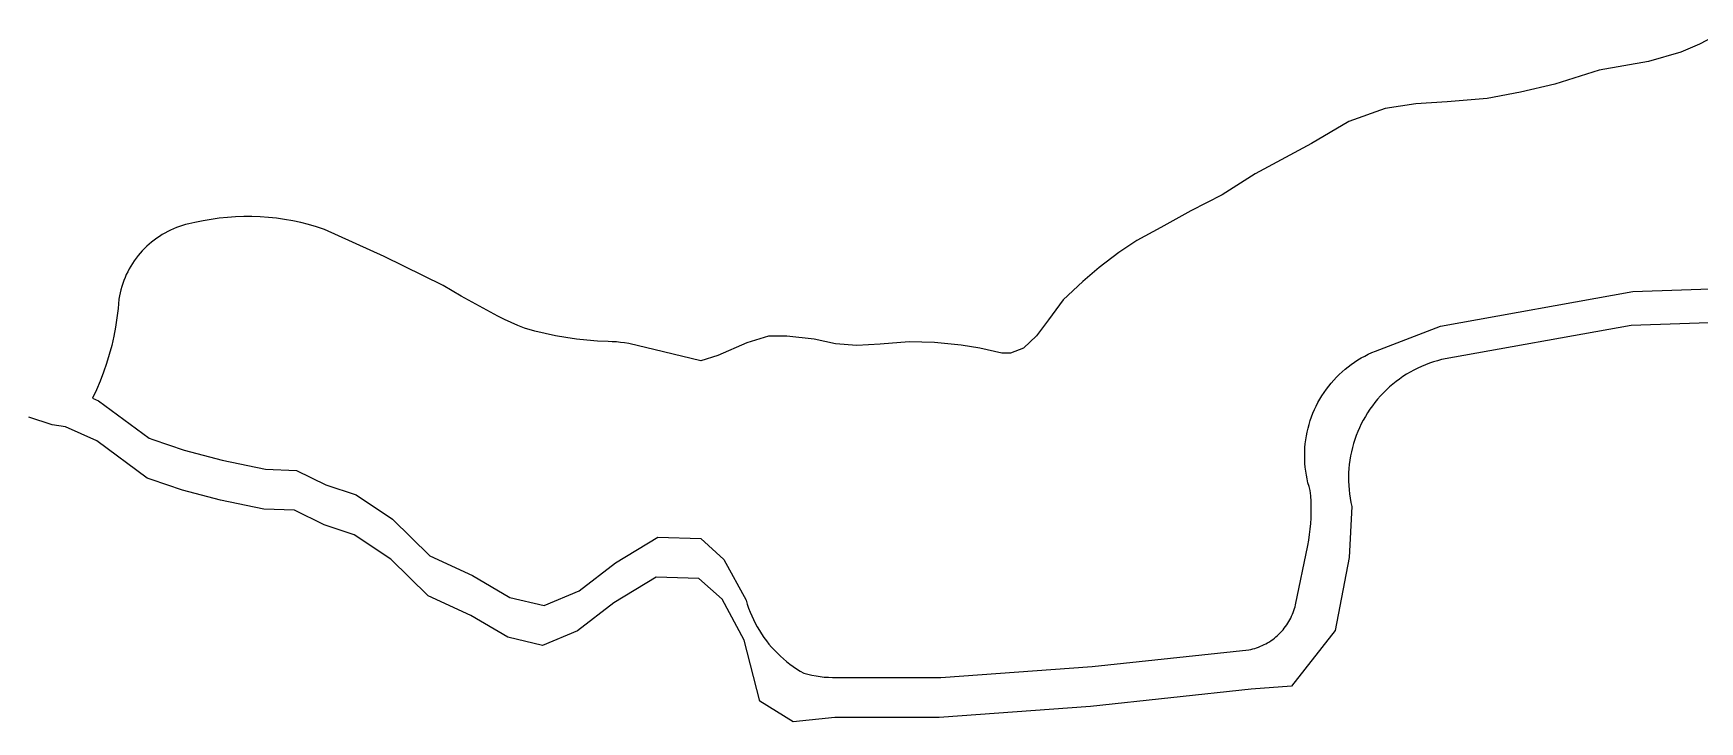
# Model space of a CAD drawing. Header units: millimetres. Extents: x 617751 to 636088, y 68402 to 77988.
# Drawn here: x 622784 to 623363, y 72884 to 73124 of the extents above; entities that cross this region are included whole.
import ezdxf

# ---------------------------------------------------------------- set-up
doc = ezdxf.new("R2010")
doc.units = ezdxf.units.MM
doc.header["$LTSCALE"] = 3
doc.header["$MEASUREMENT"] = 0
doc.layers.add('ALINHAMENTO PREDIAL', color=120, linetype='Continuous')

msp = doc.modelspace()

# ---------------------------------------------------------------- linework, layer by layer
at = {"layer": 'ALINHAMENTO PREDIAL'}
for points in [[(623370.59, 73123.61), (623363.29, 73119.84), (623356.83, 73117.03), (623345.51, 73113.81), (623328.33, 73110.79), (623312.93, 73105.94), (623300.99, 73103.14), (623289.46, 73100.9), (623275.51, 73099.76), (623264.6, 73099.06), (623253.94, 73097.5), (623241.35, 73092.93), (623228.37, 73085.33), (623208.73, 73074.8), (623197.23, 73067.48), (623186.42, 73061.82), (623175.94, 73056.12), (623167.65, 73051.53), (623161.35, 73047.44), (623154.46, 73042.15), (623148.86, 73037.33), (623142.01, 73030.88), (623136.83, 73023.93), (623132.69, 73018.36), (623128.18, 73014.15), (623123.69, 73012.43), (623120.68, 73012.41), (623113, 73014.15), (623106.53, 73015.21), (623097.24, 73016.05), (623088.48, 73016.29), (623078.37, 73015.51), (623070.27, 73015), (623062.76, 73015.58), (623055.42, 73017.27), (623045.88, 73018.32), (623039.54, 73018.24), (623032, 73016.02), (623021.93, 73011.58), (623016, 73009.76), (623003.03, 73012.8), (622990.91, 73015.73), (622989.49, 73015.95), (622988.06, 73016.13), (622986.63, 73016.27), (622985.2, 73016.36), (622983.76, 73016.41), (622980.07, 73016.57), (622976.39, 73016.86), (622972.71, 73017.26), (622969.06, 73017.78), (622965.41, 73018.42), (622961.8, 73019.17), (622958.21, 73020.04), (622954.64, 73021.02), (622952.29, 73021.98), (622949.97, 73023.02), (622947.69, 73024.12), (622945.44, 73025.3), (622939.01, 73028.67), (622932.67, 73032.2), (622926.43, 73035.9), (622905.91, 73046.02), (622885.06, 73055.44), (622882.34, 73056.32), (622879.6, 73057.11), (622876.84, 73057.81), (622874.05, 73058.4), (622871.24, 73058.9), (622868.41, 73059.3), (622865.58, 73059.6), (622862.73, 73059.8), (622859.88, 73059.91), (622857.03, 73059.91), (622854.18, 73059.81), (622851.33, 73059.61), (622848.49, 73059.32), (622845.67, 73058.92), (622842.86, 73058.43), (622840.07, 73057.83), (622838.97, 73057.63), (622837.88, 73057.39), (622836.8, 73057.12), (622835.73, 73056.81), (622834.68, 73056.45), (622833.63, 73056.07), (622832.6, 73055.64), (622831.58, 73055.19), (622830.58, 73054.69), (622829.6, 73054.16), (622828.64, 73053.6), (622827.7, 73053.01), (622826.78, 73052.38), (622825.88, 73051.72), (622825, 73051.03), (622824.15, 73050.31), (622823.33, 73049.56), (622822.53, 73048.79), (622821.76, 73047.98), (622821.01, 73047.15), (622820.3, 73046.29), (622819.62, 73045.41), (622818.96, 73044.51), (622818.34, 73043.58), (622817.75, 73042.64), (622817.2, 73041.67), (622816.68, 73040.69), (622816.19, 73039.68), (622815.74, 73038.66), (622815.33, 73037.63), (622814.95, 73036.58), (622814.61, 73035.52), (622814.3, 73034.45), (622814.03, 73033.37), (622813.8, 73032.28), (622813.61, 73031.18), (622813.33, 73027.93), (622812.94, 73024.69), (622812.44, 73021.47), (622811.82, 73018.27), (622811.1, 73015.09), (622810.27, 73011.94), (622809.32, 73008.82), (622808.27, 73005.74), (622807.12, 73002.69), (622805.86, 72999.68), (622804.49, 72996.72), (622806.57, 72995.79), (622824.11, 72982.8), (622825.44, 72982.35), (622836.35, 72978.65), (622849.55, 72975.12), (622864.63, 72972.06), (622875.34, 72971.63), (622885.61, 72966.61), (622896.1, 72963.11), (622908.77, 72954.6), (622921.75, 72941.87), (622936.61, 72935.11), (622949.51, 72927.47), (622961.52, 72924.63), (622973.72, 72929.69), (622986.33, 72939.43), (623001.06, 72948.39), (623015.96, 72947.92), (623024.03, 72940.67), (623031.69, 72926.47), (623032.11, 72925.09), (623032.58, 72923.72), (623033.1, 72922.37), (623033.66, 72921.04), (623034.26, 72919.73), (623034.91, 72918.44), (623035.6, 72917.17), (623036.34, 72915.93), (623037.11, 72914.72), (623037.93, 72913.53), (623038.79, 72912.36), (623039.68, 72911.23), (623040.61, 72910.13), (623041.58, 72909.06), (623042.59, 72908.03), (623043.63, 72907.03), (623044.7, 72906.06), (623045.81, 72905.13), (623046.94, 72904.24), (623048.11, 72903.39), (623049.3, 72902.58), (623050.52, 72901.81), (623051.77, 72901.08), (623053.18, 72900.72), (623054.6, 72900.4), (623056.03, 72900.14), (623057.46, 72899.93), (623058.91, 72899.76), (623060.36, 72899.65), (623061.81, 72899.58), (623063.27, 72899.57), (623099.47, 72899.57), (623152.11, 72903.43), (623206.54, 72909.24), (623207.23, 72909.38), (623207.91, 72909.55), (623208.59, 72909.73), (623209.26, 72909.95), (623209.92, 72910.18), (623210.58, 72910.44), (623211.22, 72910.71), (623211.86, 72911.01), (623212.48, 72911.34), (623213.09, 72911.68), (623213.69, 72912.04), (623214.28, 72912.43), (623214.86, 72912.83), (623215.42, 72913.26), (623215.96, 72913.7), (623216.49, 72914.16), (623217.01, 72914.64), (623217.5, 72915.13), (623217.98, 72915.65), (623218.45, 72916.18), (623218.89, 72916.72), (623219.31, 72917.28), (623219.72, 72917.85), (623220.1, 72918.44), (623220.47, 72919.04), (623220.81, 72919.65), (623221.14, 72920.28), (623221.44, 72920.91), (623221.72, 72921.56), (623221.98, 72922.21), (623222.21, 72922.87), (623222.42, 72923.54), (623222.61, 72924.22), (623222.78, 72924.9), (623227.02, 72945.5), (623227.38, 72947.39), (623227.68, 72949.3), (623227.92, 72951.21), (623228.09, 72953.13), (623228.21, 72955.05), (623228.27, 72956.98), (623228.26, 72958.91), (623228.19, 72960.83), (623228.06, 72962.75), (623227.87, 72964.67), (623227.47, 72965.98), (623227.12, 72967.3), (623226.82, 72968.64), (623226.56, 72969.98), (623226.34, 72971.33), (623226.18, 72972.69), (623226.06, 72974.06), (623225.99, 72975.42), (623225.97, 72976.79), (623226, 72978.16), (623226.07, 72979.53), (623226.19, 72980.89), (623226.36, 72982.25), (623226.58, 72983.6), (623226.84, 72984.95), (623227.15, 72986.28), (623227.51, 72987.6), (623227.91, 72988.91), (623228.36, 72990.2), (623228.85, 72991.48), (623229.39, 72992.74), (623229.97, 72993.98), (623230.59, 72995.2), (623231.26, 72996.39), (623231.96, 72997.57), (623232.71, 72998.71), (623233.5, 72999.83), (623234.32, 73000.92), (623235.19, 73001.99), (623236.09, 73003.02), (623237.02, 73004.02), (623237.99, 73004.98), (623239, 73005.91), (623240.03, 73006.81), (623241.1, 73007.67), (623242.19, 73008.49), (623243.32, 73009.27), (623244.47, 73010.02), (623245.64, 73010.72), (623246.84, 73011.38), (623248.06, 73012), (623249.3, 73012.57), (623250.56, 73013.11), (623273.19, 73021.77), (623340.13, 73033.85), (623377.29, 73035.06)], [(623370.59, 73123.61), (623363.29, 73119.84), (623356.83, 73117.03), (623345.51, 73113.81), (623328.33, 73110.79), (623312.93, 73105.94), (623300.99, 73103.14), (623289.46, 73100.9), (623275.51, 73099.76), (623264.6, 73099.06), (623253.94, 73097.5), (623241.35, 73092.93), (623228.37, 73085.33), (623208.73, 73074.8), (623197.23, 73067.48), (623186.42, 73061.82), (623175.94, 73056.12), (623167.65, 73051.53), (623161.35, 73047.44), (623154.46, 73042.15), (623148.86, 73037.33), (623142.01, 73030.88), (623136.83, 73023.93), (623132.69, 73018.36), (623128.18, 73014.15), (623123.69, 73012.43), (623120.68, 73012.41), (623113, 73014.15), (623106.53, 73015.21), (623097.24, 73016.05), (623088.48, 73016.29), (623078.37, 73015.51), (623070.27, 73015), (623062.76, 73015.58), (623055.42, 73017.27), (623045.88, 73018.32), (623039.54, 73018.24), (623032, 73016.02), (623021.93, 73011.58), (623016, 73009.76), (623003.03, 73012.8), (622990.91, 73015.73), (622989.49, 73015.95), (622988.06, 73016.13), (622986.63, 73016.27), (622985.2, 73016.36), (622983.76, 73016.41), (622980.07, 73016.57), (622976.39, 73016.86), (622972.71, 73017.26), (622969.06, 73017.78), (622965.41, 73018.42), (622961.8, 73019.17), (622958.21, 73020.04), (622954.64, 73021.02), (622952.29, 73021.98), (622949.97, 73023.02), (622947.69, 73024.12), (622945.44, 73025.3), (622939.01, 73028.67), (622932.67, 73032.2), (622926.43, 73035.9), (622905.91, 73046.02), (622885.06, 73055.44), (622882.34, 73056.32), (622879.6, 73057.11), (622876.84, 73057.81), (622874.05, 73058.4), (622871.24, 73058.9), (622868.41, 73059.3), (622865.58, 73059.6), (622862.73, 73059.8), (622859.88, 73059.91), (622857.03, 73059.91), (622854.18, 73059.81), (622851.33, 73059.61), (622848.49, 73059.32), (622845.67, 73058.92), (622842.86, 73058.43), (622840.07, 73057.83), (622838.97, 73057.63), (622837.88, 73057.39), (622836.8, 73057.12), (622835.73, 73056.81), (622834.68, 73056.45), (622833.63, 73056.07), (622832.6, 73055.64), (622831.58, 73055.19), (622830.58, 73054.69), (622829.6, 73054.16), (622828.64, 73053.6), (622827.7, 73053.01), (622826.78, 73052.38), (622825.88, 73051.72), (622825, 73051.03), (622824.15, 73050.31), (622823.33, 73049.56), (622822.53, 73048.79), (622821.76, 73047.98), (622821.01, 73047.15), (622820.3, 73046.29), (622819.62, 73045.41), (622818.96, 73044.51), (622818.34, 73043.58), (622817.75, 73042.64), (622817.2, 73041.67), (622816.68, 73040.69), (622816.19, 73039.68), (622815.74, 73038.66), (622815.33, 73037.63), (622814.95, 73036.58), (622814.61, 73035.52), (622814.3, 73034.45), (622814.03, 73033.37), (622813.8, 73032.28), (622813.61, 73031.18), (622813.33, 73027.93), (622812.94, 73024.69), (622812.44, 73021.47), (622811.82, 73018.27), (622811.1, 73015.09), (622810.27, 73011.94), (622809.32, 73008.82), (622808.27, 73005.74), (622807.12, 73002.69), (622805.86, 72999.68), (622804.49, 72996.72), (622806.57, 72995.79), (622824.11, 72982.8), (622825.44, 72982.35), (622836.35, 72978.65), (622849.55, 72975.12), (622864.63, 72972.06), (622875.34, 72971.63), (622885.61, 72966.61), (622896.1, 72963.11), (622908.77, 72954.6), (622921.75, 72941.87), (622936.61, 72935.11), (622949.51, 72927.47), (622961.52, 72924.63), (622973.72, 72929.69), (622986.33, 72939.43), (623001.06, 72948.39), (623015.96, 72947.92), (623024.03, 72940.67), (623031.69, 72926.47), (623032.11, 72925.09), (623032.58, 72923.72), (623033.1, 72922.37), (623033.66, 72921.04), (623034.26, 72919.73), (623034.91, 72918.44), (623035.6, 72917.17), (623036.34, 72915.93), (623037.11, 72914.72), (623037.93, 72913.53), (623038.79, 72912.36), (623039.68, 72911.23), (623040.61, 72910.13), (623041.58, 72909.06), (623042.59, 72908.03), (623043.63, 72907.03), (623044.7, 72906.06), (623045.81, 72905.13), (623046.94, 72904.24), (623048.11, 72903.39), (623049.3, 72902.58), (623050.52, 72901.81), (623051.77, 72901.08), (623053.18, 72900.72), (623054.6, 72900.4), (623056.03, 72900.14), (623057.46, 72899.93), (623058.91, 72899.76), (623060.36, 72899.65), (623061.81, 72899.58), (623063.27, 72899.57), (623099.47, 72899.57), (623152.11, 72903.43), (623206.54, 72909.24), (623207.23, 72909.38), (623207.91, 72909.55), (623208.59, 72909.73), (623209.26, 72909.95), (623209.92, 72910.18), (623210.58, 72910.44), (623211.22, 72910.71), (623211.86, 72911.01), (623212.48, 72911.34), (623213.09, 72911.68), (623213.69, 72912.04), (623214.28, 72912.43), (623214.86, 72912.83), (623215.42, 72913.26), (623215.96, 72913.7), (623216.49, 72914.16), (623217.01, 72914.64), (623217.5, 72915.13), (623217.98, 72915.65), (623218.45, 72916.18), (623218.89, 72916.72), (623219.31, 72917.28), (623219.72, 72917.85), (623220.1, 72918.44), (623220.47, 72919.04), (623220.81, 72919.65), (623221.14, 72920.28), (623221.44, 72920.91), (623221.72, 72921.56), (623221.98, 72922.21), (623222.21, 72922.87), (623222.42, 72923.54), (623222.61, 72924.22), (623222.78, 72924.9), (623227.02, 72945.5), (623227.38, 72947.39), (623227.68, 72949.3), (623227.92, 72951.21), (623228.09, 72953.13), (623228.21, 72955.05), (623228.27, 72956.98), (623228.26, 72958.91), (623228.19, 72960.83), (623228.06, 72962.75), (623227.87, 72964.67), (623227.47, 72965.98), (623227.12, 72967.3), (623226.82, 72968.64), (623226.56, 72969.98), (623226.34, 72971.33), (623226.18, 72972.69), (623226.06, 72974.06), (623225.99, 72975.42), (623225.97, 72976.79), (623226, 72978.16), (623226.07, 72979.53), (623226.19, 72980.89), (623226.36, 72982.25), (623226.58, 72983.6), (623226.84, 72984.95), (623227.15, 72986.28), (623227.51, 72987.6), (623227.91, 72988.91), (623228.36, 72990.2), (623228.85, 72991.48), (623229.39, 72992.74), (623229.97, 72993.98), (623230.59, 72995.2), (623231.26, 72996.39), (623231.96, 72997.57), (623232.71, 72998.71), (623233.5, 72999.83), (623234.32, 73000.92), (623235.19, 73001.99), (623236.09, 73003.02), (623237.02, 73004.02), (623237.99, 73004.98), (623239, 73005.91), (623240.03, 73006.81), (623241.1, 73007.67), (623242.19, 73008.49), (623243.32, 73009.27), (623244.47, 73010.02), (623245.64, 73010.72), (623246.84, 73011.38), (623248.06, 73012), (623249.3, 73012.57), (623250.56, 73013.11), (623273.19, 73021.77), (623340.13, 73033.85), (623377.29, 73035.06)], [(623370.59, 73123.61), (623363.29, 73119.84), (623356.83, 73117.03), (623345.51, 73113.81), (623328.33, 73110.79), (623312.93, 73105.94), (623300.99, 73103.14), (623289.46, 73100.9), (623275.51, 73099.76), (623264.6, 73099.06), (623253.94, 73097.5), (623241.35, 73092.93), (623228.37, 73085.33), (623208.73, 73074.8), (623197.23, 73067.48), (623186.42, 73061.82), (623175.94, 73056.12), (623167.65, 73051.53), (623161.35, 73047.44), (623154.46, 73042.15), (623148.86, 73037.33), (623142.01, 73030.88), (623136.83, 73023.93), (623132.69, 73018.36), (623128.18, 73014.15), (623123.69, 73012.43), (623120.68, 73012.41), (623113, 73014.15), (623106.53, 73015.21), (623097.24, 73016.05), (623088.48, 73016.29), (623078.37, 73015.51), (623070.27, 73015), (623062.76, 73015.58), (623055.42, 73017.27), (623045.88, 73018.32), (623039.54, 73018.24), (623032, 73016.02), (623021.93, 73011.58), (623016, 73009.76), (623003.03, 73012.8), (622990.91, 73015.73), (622989.49, 73015.95), (622988.06, 73016.13), (622986.63, 73016.27), (622985.2, 73016.36), (622983.76, 73016.41), (622980.07, 73016.57), (622976.39, 73016.86), (622972.71, 73017.26), (622969.06, 73017.78), (622965.41, 73018.42), (622961.8, 73019.17), (622958.21, 73020.04), (622954.64, 73021.02), (622952.29, 73021.98), (622949.97, 73023.02), (622947.69, 73024.12), (622945.44, 73025.3), (622939.01, 73028.67), (622932.67, 73032.2), (622926.43, 73035.9), (622905.91, 73046.02), (622885.06, 73055.44), (622882.34, 73056.32), (622879.6, 73057.11), (622876.84, 73057.81), (622874.05, 73058.4), (622871.24, 73058.9), (622868.41, 73059.3), (622865.58, 73059.6), (622862.73, 73059.8), (622859.88, 73059.91), (622857.03, 73059.91), (622854.18, 73059.81), (622851.33, 73059.61), (622848.49, 73059.32), (622845.67, 73058.92), (622842.86, 73058.43), (622840.07, 73057.83), (622838.97, 73057.63), (622837.88, 73057.39), (622836.8, 73057.12), (622835.73, 73056.81), (622834.68, 73056.45), (622833.63, 73056.07), (622832.6, 73055.64), (622831.58, 73055.19), (622830.58, 73054.69), (622829.6, 73054.16), (622828.64, 73053.6), (622827.7, 73053.01), (622826.78, 73052.38), (622825.88, 73051.72), (622825, 73051.03), (622824.15, 73050.31), (622823.33, 73049.56), (622822.53, 73048.79), (622821.76, 73047.98), (622821.01, 73047.15), (622820.3, 73046.29), (622819.62, 73045.41), (622818.96, 73044.51), (622818.34, 73043.58), (622817.75, 73042.64), (622817.2, 73041.67), (622816.68, 73040.69), (622816.19, 73039.68), (622815.74, 73038.66), (622815.33, 73037.63), (622814.95, 73036.58), (622814.61, 73035.52), (622814.3, 73034.45), (622814.03, 73033.37), (622813.8, 73032.28), (622813.61, 73031.18), (622813.33, 73027.93), (622812.94, 73024.69), (622812.44, 73021.47), (622811.82, 73018.27), (622811.1, 73015.09), (622810.27, 73011.94), (622809.32, 73008.82), (622808.27, 73005.74), (622807.12, 73002.69), (622805.86, 72999.68), (622804.49, 72996.72), (622806.57, 72995.79), (622824.11, 72982.8), (622825.44, 72982.35), (622836.35, 72978.65), (622849.55, 72975.12), (622864.63, 72972.06), (622875.34, 72971.63), (622885.61, 72966.61), (622896.1, 72963.11), (622908.77, 72954.6), (622921.75, 72941.87), (622936.61, 72935.11), (622949.51, 72927.47), (622961.52, 72924.63), (622973.72, 72929.69), (622986.33, 72939.43), (623001.06, 72948.39), (623015.96, 72947.92), (623024.03, 72940.67), (623031.69, 72926.47), (623032.11, 72925.09), (623032.58, 72923.72), (623033.1, 72922.37), (623033.66, 72921.04), (623034.26, 72919.73), (623034.91, 72918.44), (623035.6, 72917.17), (623036.34, 72915.93), (623037.11, 72914.72), (623037.93, 72913.53), (623038.79, 72912.36), (623039.68, 72911.23), (623040.61, 72910.13), (623041.58, 72909.06), (623042.59, 72908.03), (623043.63, 72907.03), (623044.7, 72906.06), (623045.81, 72905.13), (623046.94, 72904.24), (623048.11, 72903.39), (623049.3, 72902.58), (623050.52, 72901.81), (623051.77, 72901.08), (623053.18, 72900.72), (623054.6, 72900.4), (623056.03, 72900.14), (623057.46, 72899.93), (623058.91, 72899.76), (623060.36, 72899.65), (623061.81, 72899.58), (623063.27, 72899.57), (623099.47, 72899.57), (623152.11, 72903.43), (623206.54, 72909.24), (623207.23, 72909.38), (623207.91, 72909.55), (623208.59, 72909.73), (623209.26, 72909.95), (623209.92, 72910.18), (623210.58, 72910.44), (623211.22, 72910.71), (623211.86, 72911.01), (623212.48, 72911.34), (623213.09, 72911.68), (623213.69, 72912.04), (623214.28, 72912.43), (623214.86, 72912.83), (623215.42, 72913.26), (623215.96, 72913.7), (623216.49, 72914.16), (623217.01, 72914.64), (623217.5, 72915.13), (623217.98, 72915.65), (623218.45, 72916.18), (623218.89, 72916.72), (623219.31, 72917.28), (623219.72, 72917.85), (623220.1, 72918.44), (623220.47, 72919.04), (623220.81, 72919.65), (623221.14, 72920.28), (623221.44, 72920.91), (623221.72, 72921.56), (623221.98, 72922.21), (623222.21, 72922.87), (623222.42, 72923.54), (623222.61, 72924.22), (623222.78, 72924.9), (623227.02, 72945.5), (623227.38, 72947.39), (623227.68, 72949.3), (623227.92, 72951.21), (623228.09, 72953.13), (623228.21, 72955.05), (623228.27, 72956.98), (623228.26, 72958.91), (623228.19, 72960.83), (623228.06, 72962.75), (623227.87, 72964.67), (623227.47, 72965.98), (623227.12, 72967.3), (623226.82, 72968.64), (623226.56, 72969.98), (623226.34, 72971.33), (623226.18, 72972.69), (623226.06, 72974.06), (623225.99, 72975.42), (623225.97, 72976.79), (623226, 72978.16), (623226.07, 72979.53), (623226.19, 72980.89), (623226.36, 72982.25), (623226.58, 72983.6), (623226.84, 72984.95), (623227.15, 72986.28), (623227.51, 72987.6), (623227.91, 72988.91), (623228.36, 72990.2), (623228.85, 72991.48), (623229.39, 72992.74), (623229.97, 72993.98), (623230.59, 72995.2), (623231.26, 72996.39), (623231.96, 72997.57), (623232.71, 72998.71), (623233.5, 72999.83), (623234.32, 73000.92), (623235.19, 73001.99), (623236.09, 73003.02), (623237.02, 73004.02), (623237.99, 73004.98), (623239, 73005.91), (623240.03, 73006.81), (623241.1, 73007.67), (623242.19, 73008.49), (623243.32, 73009.27), (623244.47, 73010.02), (623245.64, 73010.72), (623246.84, 73011.38), (623248.06, 73012), (623249.3, 73012.57), (623250.56, 73013.11), (623273.19, 73021.77), (623340.13, 73033.85), (623377.29, 73035.06)], [(623370.59, 73123.61), (623363.29, 73119.84), (623356.83, 73117.03), (623345.51, 73113.81), (623328.33, 73110.79), (623312.93, 73105.94), (623300.99, 73103.14), (623289.46, 73100.9), (623275.51, 73099.76), (623264.6, 73099.06), (623253.94, 73097.5), (623241.35, 73092.93), (623228.37, 73085.33), (623208.73, 73074.8), (623197.23, 73067.48), (623186.42, 73061.82), (623175.94, 73056.12), (623167.65, 73051.53), (623161.35, 73047.44), (623154.46, 73042.15), (623148.86, 73037.33), (623142.01, 73030.88), (623136.83, 73023.93), (623132.69, 73018.36), (623128.18, 73014.15), (623123.69, 73012.43), (623120.68, 73012.41), (623113, 73014.15), (623106.53, 73015.21), (623097.24, 73016.05), (623088.48, 73016.29), (623078.37, 73015.51), (623070.27, 73015), (623062.76, 73015.58), (623055.42, 73017.27), (623045.88, 73018.32), (623039.54, 73018.24), (623032, 73016.02), (623021.93, 73011.58), (623016, 73009.76), (623003.03, 73012.8), (622990.91, 73015.73), (622989.49, 73015.95), (622988.06, 73016.13), (622986.63, 73016.27), (622985.2, 73016.36), (622983.76, 73016.41), (622980.07, 73016.57), (622976.39, 73016.86), (622972.71, 73017.26), (622969.06, 73017.78), (622965.41, 73018.42), (622961.8, 73019.17), (622958.21, 73020.04), (622954.64, 73021.02), (622952.29, 73021.98), (622949.97, 73023.02), (622947.69, 73024.12), (622945.44, 73025.3), (622939.01, 73028.67), (622932.67, 73032.2), (622926.43, 73035.9), (622905.91, 73046.02), (622885.06, 73055.44), (622882.34, 73056.32), (622879.6, 73057.11), (622876.84, 73057.81), (622874.05, 73058.4), (622871.24, 73058.9), (622868.41, 73059.3), (622865.58, 73059.6), (622862.73, 73059.8), (622859.88, 73059.91), (622857.03, 73059.91), (622854.18, 73059.81), (622851.33, 73059.61), (622848.49, 73059.32), (622845.67, 73058.92), (622842.86, 73058.43), (622840.07, 73057.83), (622838.97, 73057.63), (622837.88, 73057.39), (622836.8, 73057.12), (622835.73, 73056.81), (622834.68, 73056.45), (622833.63, 73056.07), (622832.6, 73055.64), (622831.58, 73055.19), (622830.58, 73054.69), (622829.6, 73054.16), (622828.64, 73053.6), (622827.7, 73053.01), (622826.78, 73052.38), (622825.88, 73051.72), (622825, 73051.03), (622824.15, 73050.31), (622823.33, 73049.56), (622822.53, 73048.79), (622821.76, 73047.98), (622821.01, 73047.15), (622820.3, 73046.29), (622819.62, 73045.41), (622818.96, 73044.51), (622818.34, 73043.58), (622817.75, 73042.64), (622817.2, 73041.67), (622816.68, 73040.69), (622816.19, 73039.68), (622815.74, 73038.66), (622815.33, 73037.63), (622814.95, 73036.58), (622814.61, 73035.52), (622814.3, 73034.45), (622814.03, 73033.37), (622813.8, 73032.28), (622813.61, 73031.18), (622813.33, 73027.93), (622812.94, 73024.69), (622812.44, 73021.47), (622811.82, 73018.27), (622811.1, 73015.09), (622810.27, 73011.94), (622809.32, 73008.82), (622808.27, 73005.74), (622807.12, 73002.69), (622805.86, 72999.68), (622804.49, 72996.72), (622806.57, 72995.79), (622824.11, 72982.8), (622825.44, 72982.35), (622836.35, 72978.65), (622849.55, 72975.12), (622864.63, 72972.06), (622875.34, 72971.63), (622885.61, 72966.61), (622896.1, 72963.11), (622908.77, 72954.6), (622921.75, 72941.87), (622936.61, 72935.11), (622949.51, 72927.47), (622961.52, 72924.63), (622973.72, 72929.69), (622986.33, 72939.43), (623001.06, 72948.39), (623015.96, 72947.92), (623024.03, 72940.67), (623031.69, 72926.47), (623032.11, 72925.09), (623032.58, 72923.72), (623033.1, 72922.37), (623033.66, 72921.04), (623034.26, 72919.73), (623034.91, 72918.44), (623035.6, 72917.17), (623036.34, 72915.93), (623037.11, 72914.72), (623037.93, 72913.53), (623038.79, 72912.36), (623039.68, 72911.23), (623040.61, 72910.13), (623041.58, 72909.06), (623042.59, 72908.03), (623043.63, 72907.03), (623044.7, 72906.06), (623045.81, 72905.13), (623046.94, 72904.24), (623048.11, 72903.39), (623049.3, 72902.58), (623050.52, 72901.81), (623051.77, 72901.08), (623053.18, 72900.72), (623054.6, 72900.4), (623056.03, 72900.14), (623057.46, 72899.93), (623058.91, 72899.76), (623060.36, 72899.65), (623061.81, 72899.58), (623063.27, 72899.57), (623099.47, 72899.57), (623152.11, 72903.43), (623206.54, 72909.24), (623207.23, 72909.38), (623207.91, 72909.55), (623208.59, 72909.73), (623209.26, 72909.95), (623209.92, 72910.18), (623210.58, 72910.44), (623211.22, 72910.71), (623211.86, 72911.01), (623212.48, 72911.34), (623213.09, 72911.68), (623213.69, 72912.04), (623214.28, 72912.43), (623214.86, 72912.83), (623215.42, 72913.26), (623215.96, 72913.7), (623216.49, 72914.16), (623217.01, 72914.64), (623217.5, 72915.13), (623217.98, 72915.65), (623218.45, 72916.18), (623218.89, 72916.72), (623219.31, 72917.28), (623219.72, 72917.85), (623220.1, 72918.44), (623220.47, 72919.04), (623220.81, 72919.65), (623221.14, 72920.28), (623221.44, 72920.91), (623221.72, 72921.56), (623221.98, 72922.21), (623222.21, 72922.87), (623222.42, 72923.54), (623222.61, 72924.22), (623222.78, 72924.9), (623227.02, 72945.5), (623227.38, 72947.39), (623227.68, 72949.3), (623227.92, 72951.21), (623228.09, 72953.13), (623228.21, 72955.05), (623228.27, 72956.98), (623228.26, 72958.91), (623228.19, 72960.83), (623228.06, 72962.75), (623227.87, 72964.67), (623227.47, 72965.98), (623227.12, 72967.3), (623226.82, 72968.64), (623226.56, 72969.98), (623226.34, 72971.33), (623226.18, 72972.69), (623226.06, 72974.06), (623225.99, 72975.42), (623225.97, 72976.79), (623226, 72978.16), (623226.07, 72979.53), (623226.19, 72980.89), (623226.36, 72982.25), (623226.58, 72983.6), (623226.84, 72984.95), (623227.15, 72986.28), (623227.51, 72987.6), (623227.91, 72988.91), (623228.36, 72990.2), (623228.85, 72991.48), (623229.39, 72992.74), (623229.97, 72993.98), (623230.59, 72995.2), (623231.26, 72996.39), (623231.96, 72997.57), (623232.71, 72998.71), (623233.5, 72999.83), (623234.32, 73000.92), (623235.19, 73001.99), (623236.09, 73003.02), (623237.02, 73004.02), (623237.99, 73004.98), (623239, 73005.91), (623240.03, 73006.81), (623241.1, 73007.67), (623242.19, 73008.49), (623243.32, 73009.27), (623244.47, 73010.02), (623245.64, 73010.72), (623246.84, 73011.38), (623248.06, 73012), (623249.3, 73012.57), (623250.56, 73013.11), (623273.19, 73021.77), (623340.13, 73033.85), (623377.29, 73035.06)], [(623370.59, 73123.61), (623363.29, 73119.84), (623356.83, 73117.03), (623345.51, 73113.81), (623328.33, 73110.79), (623312.93, 73105.94), (623300.99, 73103.14), (623289.46, 73100.9), (623275.51, 73099.76), (623264.6, 73099.06), (623253.94, 73097.5), (623241.35, 73092.93), (623228.37, 73085.33), (623208.73, 73074.8), (623197.23, 73067.48), (623186.42, 73061.82), (623175.94, 73056.12), (623167.65, 73051.53), (623161.35, 73047.44), (623154.46, 73042.15), (623148.86, 73037.33), (623142.01, 73030.88), (623136.83, 73023.93), (623132.69, 73018.36), (623128.18, 73014.15), (623123.69, 73012.43), (623120.68, 73012.41), (623113, 73014.15), (623106.53, 73015.21), (623097.24, 73016.05), (623088.48, 73016.29), (623078.37, 73015.51), (623070.27, 73015), (623062.76, 73015.58), (623055.42, 73017.27), (623045.88, 73018.32), (623039.54, 73018.24), (623032, 73016.02), (623021.93, 73011.58), (623016, 73009.76), (623003.03, 73012.8), (622990.91, 73015.73), (622989.49, 73015.95), (622988.06, 73016.13), (622986.63, 73016.27), (622985.2, 73016.36), (622983.76, 73016.41), (622980.07, 73016.57), (622976.39, 73016.86), (622972.71, 73017.26), (622969.06, 73017.78), (622965.41, 73018.42), (622961.8, 73019.17), (622958.21, 73020.04), (622954.64, 73021.02), (622952.29, 73021.98), (622949.97, 73023.02), (622947.69, 73024.12), (622945.44, 73025.3), (622939.01, 73028.67), (622932.67, 73032.2), (622926.43, 73035.9), (622905.91, 73046.02), (622885.06, 73055.44), (622882.34, 73056.32), (622879.6, 73057.11), (622876.84, 73057.81), (622874.05, 73058.4), (622871.24, 73058.9), (622868.41, 73059.3), (622865.58, 73059.6), (622862.73, 73059.8), (622859.88, 73059.91), (622857.03, 73059.91), (622854.18, 73059.81), (622851.33, 73059.61), (622848.49, 73059.32), (622845.67, 73058.92), (622842.86, 73058.43), (622840.07, 73057.83), (622838.97, 73057.63), (622837.88, 73057.39), (622836.8, 73057.12), (622835.73, 73056.81), (622834.68, 73056.45), (622833.63, 73056.07), (622832.6, 73055.64), (622831.58, 73055.19), (622830.58, 73054.69), (622829.6, 73054.16), (622828.64, 73053.6), (622827.7, 73053.01), (622826.78, 73052.38), (622825.88, 73051.72), (622825, 73051.03), (622824.15, 73050.31), (622823.33, 73049.56), (622822.53, 73048.79), (622821.76, 73047.98), (622821.01, 73047.15), (622820.3, 73046.29), (622819.62, 73045.41), (622818.96, 73044.51), (622818.34, 73043.58), (622817.75, 73042.64), (622817.2, 73041.67), (622816.68, 73040.69), (622816.19, 73039.68), (622815.74, 73038.66), (622815.33, 73037.63), (622814.95, 73036.58), (622814.61, 73035.52), (622814.3, 73034.45), (622814.03, 73033.37), (622813.8, 73032.28), (622813.61, 73031.18), (622813.33, 73027.93), (622812.94, 73024.69), (622812.44, 73021.47), (622811.82, 73018.27), (622811.1, 73015.09), (622810.27, 73011.94), (622809.32, 73008.82), (622808.27, 73005.74), (622807.12, 73002.69), (622805.86, 72999.68), (622804.49, 72996.72), (622806.57, 72995.79), (622824.11, 72982.8), (622825.44, 72982.35), (622836.35, 72978.65), (622849.55, 72975.12), (622864.63, 72972.06), (622875.34, 72971.63), (622885.61, 72966.61), (622896.1, 72963.11), (622908.77, 72954.6), (622921.75, 72941.87), (622936.61, 72935.11), (622949.51, 72927.47), (622961.52, 72924.63), (622973.72, 72929.69), (622986.33, 72939.43), (623001.06, 72948.39), (623015.96, 72947.92), (623024.03, 72940.67), (623031.69, 72926.47), (623032.11, 72925.09), (623032.58, 72923.72), (623033.1, 72922.37), (623033.66, 72921.04), (623034.26, 72919.73), (623034.91, 72918.44), (623035.6, 72917.17), (623036.34, 72915.93), (623037.11, 72914.72), (623037.93, 72913.53), (623038.79, 72912.36), (623039.68, 72911.23), (623040.61, 72910.13), (623041.58, 72909.06), (623042.59, 72908.03), (623043.63, 72907.03), (623044.7, 72906.06), (623045.81, 72905.13), (623046.94, 72904.24), (623048.11, 72903.39), (623049.3, 72902.58), (623050.52, 72901.81), (623051.77, 72901.08), (623053.18, 72900.72), (623054.6, 72900.4), (623056.03, 72900.14), (623057.46, 72899.93), (623058.91, 72899.76), (623060.36, 72899.65), (623061.81, 72899.58), (623063.27, 72899.57), (623099.47, 72899.57), (623152.11, 72903.43), (623206.54, 72909.24), (623207.23, 72909.38), (623207.91, 72909.55), (623208.59, 72909.73), (623209.26, 72909.95), (623209.92, 72910.18), (623210.58, 72910.44), (623211.22, 72910.71), (623211.86, 72911.01), (623212.48, 72911.34), (623213.09, 72911.68), (623213.69, 72912.04), (623214.28, 72912.43), (623214.86, 72912.83), (623215.42, 72913.26), (623215.96, 72913.7), (623216.49, 72914.16), (623217.01, 72914.64), (623217.5, 72915.13), (623217.98, 72915.65), (623218.45, 72916.18), (623218.89, 72916.72), (623219.31, 72917.28), (623219.72, 72917.85), (623220.1, 72918.44), (623220.47, 72919.04), (623220.81, 72919.65), (623221.14, 72920.28), (623221.44, 72920.91), (623221.72, 72921.56), (623221.98, 72922.21), (623222.21, 72922.87), (623222.42, 72923.54), (623222.61, 72924.22), (623222.78, 72924.9), (623227.02, 72945.5), (623227.38, 72947.39), (623227.68, 72949.3), (623227.92, 72951.21), (623228.09, 72953.13), (623228.21, 72955.05), (623228.27, 72956.98), (623228.26, 72958.91), (623228.19, 72960.83), (623228.06, 72962.75), (623227.87, 72964.67), (623227.47, 72965.98), (623227.12, 72967.3), (623226.82, 72968.64), (623226.56, 72969.98), (623226.34, 72971.33), (623226.18, 72972.69), (623226.06, 72974.06), (623225.99, 72975.42), (623225.97, 72976.79), (623226, 72978.16), (623226.07, 72979.53), (623226.19, 72980.89), (623226.36, 72982.25), (623226.58, 72983.6), (623226.84, 72984.95), (623227.15, 72986.28), (623227.51, 72987.6), (623227.91, 72988.91), (623228.36, 72990.2), (623228.85, 72991.48), (623229.39, 72992.74), (623229.97, 72993.98), (623230.59, 72995.2), (623231.26, 72996.39), (623231.96, 72997.57), (623232.71, 72998.71), (623233.5, 72999.83), (623234.32, 73000.92), (623235.19, 73001.99), (623236.09, 73003.02), (623237.02, 73004.02), (623237.99, 73004.98), (623239, 73005.91), (623240.03, 73006.81), (623241.1, 73007.67), (623242.19, 73008.49), (623243.32, 73009.27), (623244.47, 73010.02), (623245.64, 73010.72), (623246.84, 73011.38), (623248.06, 73012), (623249.3, 73012.57), (623250.56, 73013.11), (623273.19, 73021.77), (623340.13, 73033.85), (623377.29, 73035.06)], [(623370.59, 73123.61), (623363.29, 73119.84), (623356.83, 73117.03), (623345.51, 73113.81), (623328.33, 73110.79), (623312.93, 73105.94), (623300.99, 73103.14), (623289.46, 73100.9), (623275.51, 73099.76), (623264.6, 73099.06), (623253.94, 73097.5), (623241.35, 73092.93), (623228.37, 73085.33), (623208.73, 73074.8), (623197.23, 73067.48), (623186.42, 73061.82), (623175.94, 73056.12), (623167.65, 73051.53), (623161.35, 73047.44), (623154.46, 73042.15), (623148.86, 73037.33), (623142.01, 73030.88), (623136.83, 73023.93), (623132.69, 73018.36), (623128.18, 73014.15), (623123.69, 73012.43), (623120.68, 73012.41), (623113, 73014.15), (623106.53, 73015.21), (623097.24, 73016.05), (623088.48, 73016.29), (623078.37, 73015.51), (623070.27, 73015), (623062.76, 73015.58), (623055.42, 73017.27), (623045.88, 73018.32), (623039.54, 73018.24), (623032, 73016.02), (623021.93, 73011.58), (623016, 73009.76), (623003.03, 73012.8), (622990.91, 73015.73), (622989.49, 73015.95), (622988.06, 73016.13), (622986.63, 73016.27), (622985.2, 73016.36), (622983.76, 73016.41), (622980.07, 73016.57), (622976.39, 73016.86), (622972.71, 73017.26), (622969.06, 73017.78), (622965.41, 73018.42), (622961.8, 73019.17), (622958.21, 73020.04), (622954.64, 73021.02), (622952.29, 73021.98), (622949.97, 73023.02), (622947.69, 73024.12), (622945.44, 73025.3), (622939.01, 73028.67), (622932.67, 73032.2), (622926.43, 73035.9), (622905.91, 73046.02), (622885.06, 73055.44), (622882.34, 73056.32), (622879.6, 73057.11), (622876.84, 73057.81), (622874.05, 73058.4), (622871.24, 73058.9), (622868.41, 73059.3), (622865.58, 73059.6), (622862.73, 73059.8), (622859.88, 73059.91), (622857.03, 73059.91), (622854.18, 73059.81), (622851.33, 73059.61), (622848.49, 73059.32), (622845.67, 73058.92), (622842.86, 73058.43), (622840.07, 73057.83), (622838.97, 73057.63), (622837.88, 73057.39), (622836.8, 73057.12), (622835.73, 73056.81), (622834.68, 73056.45), (622833.63, 73056.07), (622832.6, 73055.64), (622831.58, 73055.19), (622830.58, 73054.69), (622829.6, 73054.16), (622828.64, 73053.6), (622827.7, 73053.01), (622826.78, 73052.38), (622825.88, 73051.72), (622825, 73051.03), (622824.15, 73050.31), (622823.33, 73049.56), (622822.53, 73048.79), (622821.76, 73047.98), (622821.01, 73047.15), (622820.3, 73046.29), (622819.62, 73045.41), (622818.96, 73044.51), (622818.34, 73043.58), (622817.75, 73042.64), (622817.2, 73041.67), (622816.68, 73040.69), (622816.19, 73039.68), (622815.74, 73038.66), (622815.33, 73037.63), (622814.95, 73036.58), (622814.61, 73035.52), (622814.3, 73034.45), (622814.03, 73033.37), (622813.8, 73032.28), (622813.61, 73031.18), (622813.33, 73027.93), (622812.94, 73024.69), (622812.44, 73021.47), (622811.82, 73018.27), (622811.1, 73015.09), (622810.27, 73011.94), (622809.32, 73008.82), (622808.27, 73005.74), (622807.12, 73002.69), (622805.86, 72999.68), (622804.49, 72996.72), (622806.57, 72995.79), (622824.11, 72982.8), (622825.44, 72982.35), (622836.35, 72978.65), (622849.55, 72975.12), (622864.63, 72972.06), (622875.34, 72971.63), (622885.61, 72966.61), (622896.1, 72963.11), (622908.77, 72954.6), (622921.75, 72941.87), (622936.61, 72935.11), (622949.51, 72927.47), (622961.52, 72924.63), (622973.72, 72929.69), (622986.33, 72939.43), (623001.06, 72948.39), (623015.96, 72947.92), (623024.03, 72940.67), (623031.69, 72926.47), (623032.11, 72925.09), (623032.58, 72923.72), (623033.1, 72922.37), (623033.66, 72921.04), (623034.26, 72919.73), (623034.91, 72918.44), (623035.6, 72917.17), (623036.34, 72915.93), (623037.11, 72914.72), (623037.93, 72913.53), (623038.79, 72912.36), (623039.68, 72911.23), (623040.61, 72910.13), (623041.58, 72909.06), (623042.59, 72908.03), (623043.63, 72907.03), (623044.7, 72906.06), (623045.81, 72905.13), (623046.94, 72904.24), (623048.11, 72903.39), (623049.3, 72902.58), (623050.52, 72901.81), (623051.77, 72901.08), (623053.18, 72900.72), (623054.6, 72900.4), (623056.03, 72900.14), (623057.46, 72899.93), (623058.91, 72899.76), (623060.36, 72899.65), (623061.81, 72899.58), (623063.27, 72899.57), (623099.47, 72899.57), (623152.11, 72903.43), (623206.54, 72909.24), (623207.23, 72909.38), (623207.91, 72909.55), (623208.59, 72909.73), (623209.26, 72909.95), (623209.92, 72910.18), (623210.58, 72910.44), (623211.22, 72910.71), (623211.86, 72911.01), (623212.48, 72911.34), (623213.09, 72911.68), (623213.69, 72912.04), (623214.28, 72912.43), (623214.86, 72912.83), (623215.42, 72913.26), (623215.96, 72913.7), (623216.49, 72914.16), (623217.01, 72914.64), (623217.5, 72915.13), (623217.98, 72915.65), (623218.45, 72916.18), (623218.89, 72916.72), (623219.31, 72917.28), (623219.72, 72917.85), (623220.1, 72918.44), (623220.47, 72919.04), (623220.81, 72919.65), (623221.14, 72920.28), (623221.44, 72920.91), (623221.72, 72921.56), (623221.98, 72922.21), (623222.21, 72922.87), (623222.42, 72923.54), (623222.61, 72924.22), (623222.78, 72924.9), (623227.02, 72945.5), (623227.38, 72947.39), (623227.68, 72949.3), (623227.92, 72951.21), (623228.09, 72953.13), (623228.21, 72955.05), (623228.27, 72956.98), (623228.26, 72958.91), (623228.19, 72960.83), (623228.06, 72962.75), (623227.87, 72964.67), (623227.47, 72965.98), (623227.12, 72967.3), (623226.82, 72968.64), (623226.56, 72969.98), (623226.34, 72971.33), (623226.18, 72972.69), (623226.06, 72974.06), (623225.99, 72975.42), (623225.97, 72976.79), (623226, 72978.16), (623226.07, 72979.53), (623226.19, 72980.89), (623226.36, 72982.25), (623226.58, 72983.6), (623226.84, 72984.95), (623227.15, 72986.28), (623227.51, 72987.6), (623227.91, 72988.91), (623228.36, 72990.2), (623228.85, 72991.48), (623229.39, 72992.74), (623229.97, 72993.98), (623230.59, 72995.2), (623231.26, 72996.39), (623231.96, 72997.57), (623232.71, 72998.71), (623233.5, 72999.83), (623234.32, 73000.92), (623235.19, 73001.99), (623236.09, 73003.02), (623237.02, 73004.02), (623237.99, 73004.98), (623239, 73005.91), (623240.03, 73006.81), (623241.1, 73007.67), (623242.19, 73008.49), (623243.32, 73009.27), (623244.47, 73010.02), (623245.64, 73010.72), (623246.84, 73011.38), (623248.06, 73012), (623249.3, 73012.57), (623250.56, 73013.11), (623273.19, 73021.77), (623340.13, 73033.85), (623377.29, 73035.06)], [(623376.66, 73023.23), (623339.49, 73022.02), (623273.59, 73010.13), (623272.16, 73009.75), (623270.75, 73009.33), (623269.35, 73008.85), (623267.97, 73008.33), (623266.61, 73007.76), (623265.26, 73007.14), (623263.95, 73006.48), (623262.65, 73005.77), (623261.38, 73005.02), (623260.14, 73004.22), (623258.93, 73003.38), (623257.74, 73002.5), (623256.59, 73001.58), (623255.47, 73000.62), (623254.38, 72999.62), (623253.33, 72998.58), (623252.32, 72997.51), (623251.34, 72996.4), (623250.4, 72995.26), (623249.51, 72994.09), (623248.65, 72992.88), (623247.84, 72991.65), (623247.07, 72990.39), (623246.34, 72989.11), (623245.66, 72987.8), (623245.02, 72986.47), (623244.44, 72985.11), (623243.9, 72983.74), (623243.4, 72982.35), (623242.96, 72980.94), (623242.56, 72979.52), (623242.22, 72978.08), (623241.92, 72976.64), (623241.67, 72975.18), (623241.48, 72973.72), (623241.34, 72972.25), (623241.24, 72970.78), (623241.2, 72969.3), (623241.21, 72967.83), (623241.27, 72966.35), (623241.39, 72964.88), (623241.55, 72963.41), (623241.76, 72961.95), (623242.03, 72960.5), (623242.34, 72959.06), (623241.42, 72941.32), (623236.58, 72915.89), (623221.38, 72896.58), (623207.33, 72895.5), (623151.46, 72889.53), (623098.82, 72885.67), (623062.62, 72885.67), (623048.14, 72884.23), (623036.52, 72891.34), (623031.04, 72912.57), (623023.38, 72926.78), (623015.31, 72934.02), (623000.42, 72934.49), (622985.68, 72925.53), (622973.08, 72915.79), (622960.88, 72910.73), (622948.86, 72913.57), (622935.97, 72921.21), (622921.11, 72927.98), (622908.13, 72940.7), (622895.45, 72949.22), (622884.96, 72952.71), (622874.69, 72957.73), (622863.98, 72958.17), (622848.9, 72961.22), (622835.7, 72964.75), (622824.8, 72968.45), (622823.46, 72968.9), (622805.92, 72981.89), (622795.07, 72986.76), (622790.42, 72987.45), (622782.33, 72990.08)], [(623376.66, 73023.23), (623339.49, 73022.02), (623273.59, 73010.13), (623272.16, 73009.75), (623270.75, 73009.33), (623269.35, 73008.85), (623267.97, 73008.33), (623266.61, 73007.76), (623265.26, 73007.14), (623263.95, 73006.48), (623262.65, 73005.77), (623261.38, 73005.02), (623260.14, 73004.22), (623258.93, 73003.38), (623257.74, 73002.5), (623256.59, 73001.58), (623255.47, 73000.62), (623254.38, 72999.62), (623253.33, 72998.58), (623252.32, 72997.51), (623251.34, 72996.4), (623250.4, 72995.26), (623249.51, 72994.09), (623248.65, 72992.88), (623247.84, 72991.65), (623247.07, 72990.39), (623246.34, 72989.11), (623245.66, 72987.8), (623245.02, 72986.47), (623244.44, 72985.11), (623243.9, 72983.74), (623243.4, 72982.35), (623242.96, 72980.94), (623242.56, 72979.52), (623242.22, 72978.08), (623241.92, 72976.64), (623241.67, 72975.18), (623241.48, 72973.72), (623241.34, 72972.25), (623241.24, 72970.78), (623241.2, 72969.3), (623241.21, 72967.83), (623241.27, 72966.35), (623241.39, 72964.88), (623241.55, 72963.41), (623241.76, 72961.95), (623242.03, 72960.5), (623242.34, 72959.06), (623241.42, 72941.32), (623236.58, 72915.89), (623221.38, 72896.58), (623207.33, 72895.5), (623151.46, 72889.53), (623098.82, 72885.67), (623062.62, 72885.67), (623048.14, 72884.23), (623036.52, 72891.34), (623031.04, 72912.57), (623023.38, 72926.78), (623015.31, 72934.02), (623000.42, 72934.49), (622985.68, 72925.53), (622973.08, 72915.79), (622960.88, 72910.73), (622948.86, 72913.57), (622935.97, 72921.21), (622921.11, 72927.98), (622908.13, 72940.7), (622895.45, 72949.22), (622884.96, 72952.71), (622874.69, 72957.73), (622863.98, 72958.17), (622848.9, 72961.22), (622835.7, 72964.75), (622824.8, 72968.45), (622823.46, 72968.9), (622805.92, 72981.89), (622795.07, 72986.76), (622790.42, 72987.45), (622782.33, 72990.08)], [(623376.66, 73023.23), (623339.49, 73022.02), (623273.59, 73010.13), (623272.16, 73009.75), (623270.75, 73009.33), (623269.35, 73008.85), (623267.97, 73008.33), (623266.61, 73007.76), (623265.26, 73007.14), (623263.95, 73006.48), (623262.65, 73005.77), (623261.38, 73005.02), (623260.14, 73004.22), (623258.93, 73003.38), (623257.74, 73002.5), (623256.59, 73001.58), (623255.47, 73000.62), (623254.38, 72999.62), (623253.33, 72998.58), (623252.32, 72997.51), (623251.34, 72996.4), (623250.4, 72995.26), (623249.51, 72994.09), (623248.65, 72992.88), (623247.84, 72991.65), (623247.07, 72990.39), (623246.34, 72989.11), (623245.66, 72987.8), (623245.02, 72986.47), (623244.44, 72985.11), (623243.9, 72983.74), (623243.4, 72982.35), (623242.96, 72980.94), (623242.56, 72979.52), (623242.22, 72978.08), (623241.92, 72976.64), (623241.67, 72975.18), (623241.48, 72973.72), (623241.34, 72972.25), (623241.24, 72970.78), (623241.2, 72969.3), (623241.21, 72967.83), (623241.27, 72966.35), (623241.39, 72964.88), (623241.55, 72963.41), (623241.76, 72961.95), (623242.03, 72960.5), (623242.34, 72959.06), (623241.42, 72941.32), (623236.58, 72915.89), (623221.38, 72896.58), (623207.33, 72895.5), (623151.46, 72889.53), (623098.82, 72885.67), (623062.62, 72885.67), (623048.14, 72884.23), (623036.52, 72891.34), (623031.04, 72912.57), (623023.38, 72926.78), (623015.31, 72934.02), (623000.42, 72934.49), (622985.68, 72925.53), (622973.08, 72915.79), (622960.88, 72910.73), (622948.86, 72913.57), (622935.97, 72921.21), (622921.11, 72927.98), (622908.13, 72940.7), (622895.45, 72949.22), (622884.96, 72952.71), (622874.69, 72957.73), (622863.98, 72958.17), (622848.9, 72961.22), (622835.7, 72964.75), (622824.8, 72968.45), (622823.46, 72968.9), (622805.92, 72981.89), (622795.07, 72986.76), (622790.42, 72987.45), (622782.33, 72990.08)], [(623376.66, 73023.23), (623339.49, 73022.02), (623273.59, 73010.13), (623272.16, 73009.75), (623270.75, 73009.33), (623269.35, 73008.85), (623267.97, 73008.33), (623266.61, 73007.76), (623265.26, 73007.14), (623263.95, 73006.48), (623262.65, 73005.77), (623261.38, 73005.02), (623260.14, 73004.22), (623258.93, 73003.38), (623257.74, 73002.5), (623256.59, 73001.58), (623255.47, 73000.62), (623254.38, 72999.62), (623253.33, 72998.58), (623252.32, 72997.51), (623251.34, 72996.4), (623250.4, 72995.26), (623249.51, 72994.09), (623248.65, 72992.88), (623247.84, 72991.65), (623247.07, 72990.39), (623246.34, 72989.11), (623245.66, 72987.8), (623245.02, 72986.47), (623244.44, 72985.11), (623243.9, 72983.74), (623243.4, 72982.35), (623242.96, 72980.94), (623242.56, 72979.52), (623242.22, 72978.08), (623241.92, 72976.64), (623241.67, 72975.18), (623241.48, 72973.72), (623241.34, 72972.25), (623241.24, 72970.78), (623241.2, 72969.3), (623241.21, 72967.83), (623241.27, 72966.35), (623241.39, 72964.88), (623241.55, 72963.41), (623241.76, 72961.95), (623242.03, 72960.5), (623242.34, 72959.06), (623241.42, 72941.32), (623236.58, 72915.89), (623221.38, 72896.58), (623207.33, 72895.5), (623151.46, 72889.53), (623098.82, 72885.67), (623062.62, 72885.67), (623048.14, 72884.23), (623036.52, 72891.34), (623031.04, 72912.57), (623023.38, 72926.78), (623015.31, 72934.02), (623000.42, 72934.49), (622985.68, 72925.53), (622973.08, 72915.79), (622960.88, 72910.73), (622948.86, 72913.57), (622935.97, 72921.21), (622921.11, 72927.98), (622908.13, 72940.7), (622895.45, 72949.22), (622884.96, 72952.71), (622874.69, 72957.73), (622863.98, 72958.17), (622848.9, 72961.22), (622835.7, 72964.75), (622824.8, 72968.45), (622823.46, 72968.9), (622805.92, 72981.89), (622795.07, 72986.76), (622790.42, 72987.45), (622782.33, 72990.08)], [(623376.66, 73023.23), (623339.49, 73022.02), (623273.59, 73010.13), (623272.16, 73009.75), (623270.75, 73009.33), (623269.35, 73008.85), (623267.97, 73008.33), (623266.61, 73007.76), (623265.26, 73007.14), (623263.95, 73006.48), (623262.65, 73005.77), (623261.38, 73005.02), (623260.14, 73004.22), (623258.93, 73003.38), (623257.74, 73002.5), (623256.59, 73001.58), (623255.47, 73000.62), (623254.38, 72999.62), (623253.33, 72998.58), (623252.32, 72997.51), (623251.34, 72996.4), (623250.4, 72995.26), (623249.51, 72994.09), (623248.65, 72992.88), (623247.84, 72991.65), (623247.07, 72990.39), (623246.34, 72989.11), (623245.66, 72987.8), (623245.02, 72986.47), (623244.44, 72985.11), (623243.9, 72983.74), (623243.4, 72982.35), (623242.96, 72980.94), (623242.56, 72979.52), (623242.22, 72978.08), (623241.92, 72976.64), (623241.67, 72975.18), (623241.48, 72973.72), (623241.34, 72972.25), (623241.24, 72970.78), (623241.2, 72969.3), (623241.21, 72967.83), (623241.27, 72966.35), (623241.39, 72964.88), (623241.55, 72963.41), (623241.76, 72961.95), (623242.03, 72960.5), (623242.34, 72959.06), (623241.42, 72941.32), (623236.58, 72915.89), (623221.38, 72896.58), (623207.33, 72895.5), (623151.46, 72889.53), (623098.82, 72885.67), (623062.62, 72885.67), (623048.14, 72884.23), (623036.52, 72891.34), (623031.04, 72912.57), (623023.38, 72926.78), (623015.31, 72934.02), (623000.42, 72934.49), (622985.68, 72925.53), (622973.08, 72915.79), (622960.88, 72910.73), (622948.86, 72913.57), (622935.97, 72921.21), (622921.11, 72927.98), (622908.13, 72940.7), (622895.45, 72949.22), (622884.96, 72952.71), (622874.69, 72957.73), (622863.98, 72958.17), (622848.9, 72961.22), (622835.7, 72964.75), (622824.8, 72968.45), (622823.46, 72968.9), (622805.92, 72981.89), (622795.07, 72986.76), (622790.42, 72987.45), (622782.33, 72990.08)], [(623376.66, 73023.23), (623339.49, 73022.02), (623273.59, 73010.13), (623272.16, 73009.75), (623270.75, 73009.33), (623269.35, 73008.85), (623267.97, 73008.33), (623266.61, 73007.76), (623265.26, 73007.14), (623263.95, 73006.48), (623262.65, 73005.77), (623261.38, 73005.02), (623260.14, 73004.22), (623258.93, 73003.38), (623257.74, 73002.5), (623256.59, 73001.58), (623255.47, 73000.62), (623254.38, 72999.62), (623253.33, 72998.58), (623252.32, 72997.51), (623251.34, 72996.4), (623250.4, 72995.26), (623249.51, 72994.09), (623248.65, 72992.88), (623247.84, 72991.65), (623247.07, 72990.39), (623246.34, 72989.11), (623245.66, 72987.8), (623245.02, 72986.47), (623244.44, 72985.11), (623243.9, 72983.74), (623243.4, 72982.35), (623242.96, 72980.94), (623242.56, 72979.52), (623242.22, 72978.08), (623241.92, 72976.64), (623241.67, 72975.18), (623241.48, 72973.72), (623241.34, 72972.25), (623241.24, 72970.78), (623241.2, 72969.3), (623241.21, 72967.83), (623241.27, 72966.35), (623241.39, 72964.88), (623241.55, 72963.41), (623241.76, 72961.95), (623242.03, 72960.5), (623242.34, 72959.06), (623241.42, 72941.32), (623236.58, 72915.89), (623221.38, 72896.58), (623207.33, 72895.5), (623151.46, 72889.53), (623098.82, 72885.67), (623062.62, 72885.67), (623048.14, 72884.23), (623036.52, 72891.34), (623031.04, 72912.57), (623023.38, 72926.78), (623015.31, 72934.02), (623000.42, 72934.49), (622985.68, 72925.53), (622973.08, 72915.79), (622960.88, 72910.73), (622948.86, 72913.57), (622935.97, 72921.21), (622921.11, 72927.98), (622908.13, 72940.7), (622895.45, 72949.22), (622884.96, 72952.71), (622874.69, 72957.73), (622863.98, 72958.17), (622848.9, 72961.22), (622835.7, 72964.75), (622824.8, 72968.45), (622823.46, 72968.9), (622805.92, 72981.89), (622795.07, 72986.76), (622790.42, 72987.45), (622782.33, 72990.08)], [(623376.66, 73023.23), (623339.49, 73022.02), (623273.59, 73010.13), (623272.16, 73009.75), (623270.75, 73009.33), (623269.35, 73008.85), (623267.97, 73008.33), (623266.61, 73007.76), (623265.26, 73007.14), (623263.95, 73006.48), (623262.65, 73005.77), (623261.38, 73005.02), (623260.14, 73004.22), (623258.93, 73003.38), (623257.74, 73002.5), (623256.59, 73001.58), (623255.47, 73000.62), (623254.38, 72999.62), (623253.33, 72998.58), (623252.32, 72997.51), (623251.34, 72996.4), (623250.4, 72995.26), (623249.51, 72994.09), (623248.65, 72992.88), (623247.84, 72991.65), (623247.07, 72990.39), (623246.34, 72989.11), (623245.66, 72987.8), (623245.02, 72986.47), (623244.44, 72985.11), (623243.9, 72983.74), (623243.4, 72982.35), (623242.96, 72980.94), (623242.56, 72979.52), (623242.22, 72978.08), (623241.92, 72976.64), (623241.67, 72975.18), (623241.48, 72973.72), (623241.34, 72972.25), (623241.24, 72970.78), (623241.2, 72969.3), (623241.21, 72967.83), (623241.27, 72966.35), (623241.39, 72964.88), (623241.55, 72963.41), (623241.76, 72961.95), (623242.03, 72960.5), (623242.34, 72959.06), (623241.42, 72941.32), (623236.58, 72915.89), (623221.38, 72896.58), (623207.33, 72895.5), (623151.46, 72889.53), (623098.82, 72885.67), (623062.62, 72885.67), (623048.14, 72884.23), (623036.52, 72891.34), (623031.04, 72912.57), (623023.38, 72926.78), (623015.31, 72934.02), (623000.42, 72934.49), (622985.68, 72925.53), (622973.08, 72915.79), (622960.88, 72910.73), (622948.86, 72913.57), (622935.97, 72921.21), (622921.11, 72927.98), (622908.13, 72940.7), (622895.45, 72949.22), (622884.96, 72952.71), (622874.69, 72957.73), (622863.98, 72958.17), (622848.9, 72961.22), (622835.7, 72964.75), (622824.8, 72968.45), (622823.46, 72968.9), (622805.92, 72981.89), (622795.07, 72986.76), (622790.42, 72987.45), (622782.33, 72990.08)], [(623376.66, 73023.23), (623339.49, 73022.02), (623273.59, 73010.13), (623272.16, 73009.75), (623270.75, 73009.33), (623269.35, 73008.85), (623267.97, 73008.33), (623266.61, 73007.76), (623265.26, 73007.14), (623263.95, 73006.48), (623262.65, 73005.77), (623261.38, 73005.02), (623260.14, 73004.22), (623258.93, 73003.38), (623257.74, 73002.5), (623256.59, 73001.58), (623255.47, 73000.62), (623254.38, 72999.62), (623253.33, 72998.58), (623252.32, 72997.51), (623251.34, 72996.4), (623250.4, 72995.26), (623249.51, 72994.09), (623248.65, 72992.88), (623247.84, 72991.65), (623247.07, 72990.39), (623246.34, 72989.11), (623245.66, 72987.8), (623245.02, 72986.47), (623244.44, 72985.11), (623243.9, 72983.74), (623243.4, 72982.35), (623242.96, 72980.94), (623242.56, 72979.52), (623242.22, 72978.08), (623241.92, 72976.64), (623241.67, 72975.18), (623241.48, 72973.72), (623241.34, 72972.25), (623241.24, 72970.78), (623241.2, 72969.3), (623241.21, 72967.83), (623241.27, 72966.35), (623241.39, 72964.88), (623241.55, 72963.41), (623241.76, 72961.95), (623242.03, 72960.5), (623242.34, 72959.06), (623241.42, 72941.32), (623236.58, 72915.89), (623221.38, 72896.58), (623207.33, 72895.5), (623151.46, 72889.53), (623098.82, 72885.67), (623062.62, 72885.67), (623048.14, 72884.23), (623036.52, 72891.34), (623031.04, 72912.57), (623023.38, 72926.78), (623015.31, 72934.02), (623000.42, 72934.49), (622985.68, 72925.53), (622973.08, 72915.79), (622960.88, 72910.73), (622948.86, 72913.57), (622935.97, 72921.21), (622921.11, 72927.98), (622908.13, 72940.7), (622895.45, 72949.22), (622884.96, 72952.71), (622874.69, 72957.73), (622863.98, 72958.17), (622848.9, 72961.22), (622835.7, 72964.75), (622824.8, 72968.45), (622823.46, 72968.9), (622805.92, 72981.89), (622795.07, 72986.76), (622790.42, 72987.45), (622782.33, 72990.08)]]:
    msp.add_lwpolyline(points, dxfattribs=at)

doc.saveas('drawing.dxf')
